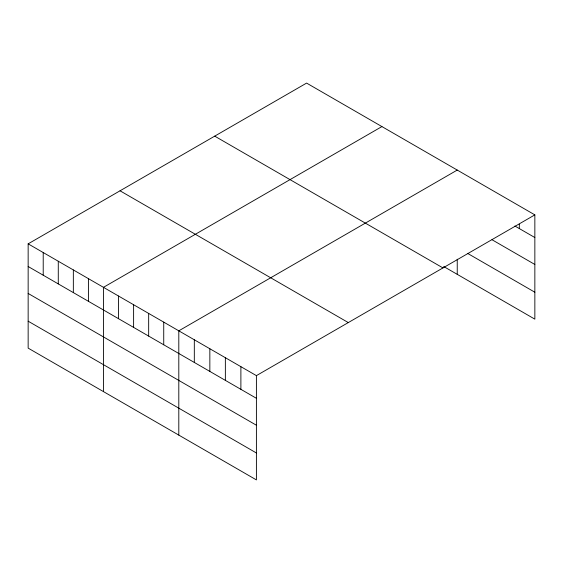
<?xml version="1.0" encoding="UTF-8"?>
<svg xmlns="http://www.w3.org/2000/svg" width="563" height="563" viewBox="0 0 563 563"><rect width="100%" height="100%" fill="white"/><g stroke="black" fill="none" stroke-linecap="round" stroke-linejoin="round"><path stroke-width="0.84" d="M28.15 243.849L256.404 375.634L256.404 479.908L28.15 348.124L28.15 243.849L306.596 83.092L534.85 214.876L534.85 319.151L443.686 266.517M381.918 126.576L103.472 287.334L103.472 391.616M457.24 170.068L178.802 330.826L178.802 435.1M256.404 375.634L534.85 214.876M514.892 226.016L534.85 237.537M491.985 239.718L534.85 264.469M467.593 253.385L534.85 292.218M214.707 136.14L442.961 267.925M120.039 190.801L348.293 322.578M28.15 266.51L256.404 398.294M28.15 293.443L256.404 425.227M28.15 321.191L256.404 452.976M519.325 224.215L519.325 228.578M457.24 259.198L457.24 274.343M240.887 366.668L240.887 389.336M225.362 357.709L225.362 380.37M209.844 348.75L209.844 371.411M194.319 339.785L194.319 362.452M163.734 322.127L163.734 344.788M148.667 313.429L148.667 336.09M133.607 304.731L133.607 327.399M118.54 296.032L118.54 318.7M88.412 278.636L88.412 301.304M73.345 269.944L73.345 292.605M58.278 261.246L58.278 283.907M43.217 252.548L43.217 275.208"/></g></svg>
